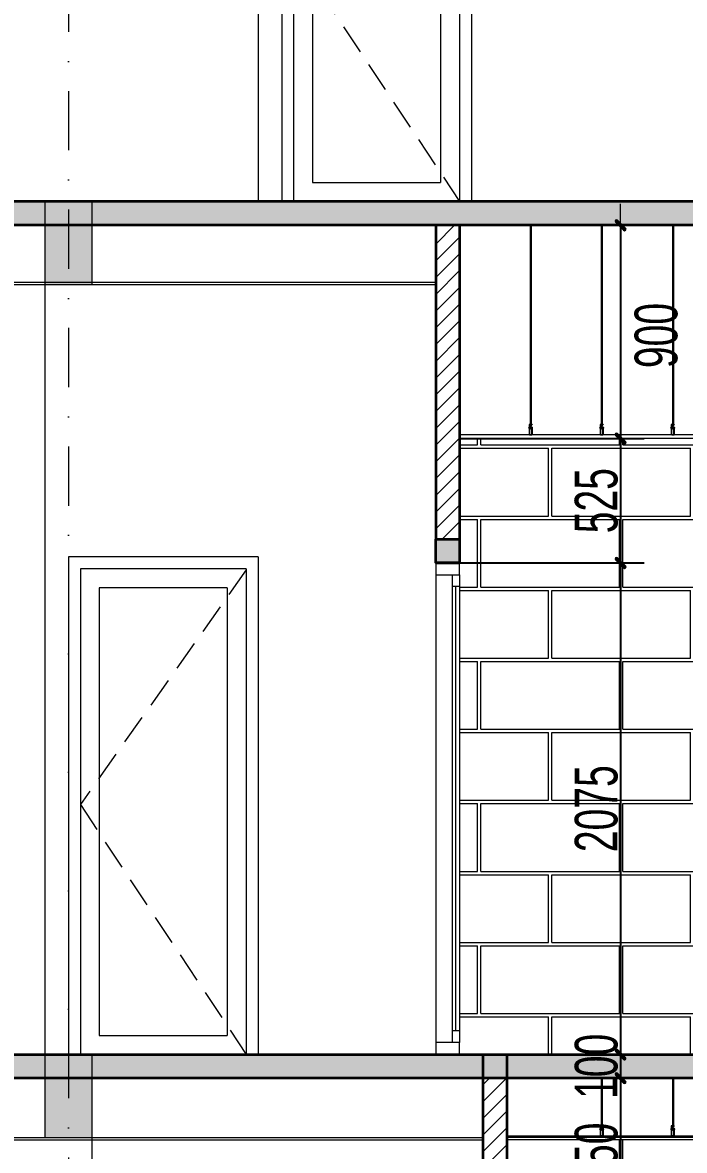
# Model space of a CAD drawing. Header units: inches. Extents: x 921646 to 2157952, y -92667 to 262089.
# Drawn here: x 1965167 to 1967960, y 146386 to 151147 of the extents above; entities that cross this region are included whole.
import ezdxf
from ezdxf.enums import TextEntityAlignment as Align

# ---------------------------------------------------------------- set-up
doc = ezdxf.new("R2010")
doc.units = ezdxf.units.IN
doc.header["$MEASUREMENT"] = 0
doc.linetypes.add('DASHDOT', pattern=[1, 0.5, -0.25, 0, -0.25])
doc.linetypes.add('HIDDEN', pattern=[9.525, 6.35, -3.175])
doc.layers.get('0').update_dxf_attribs({"lineweight": 9})
doc.layers.get('DEFPOINTS').update_dxf_attribs({"lineweight": 9})
for name, color, linetype, lineweight in [('00 gach chiu lua', 30, 'Continuous', 13), ('01-WALL', 10, 'Continuous', 35), ('04-TRUC', 40, 'DASHDOT', 9), ('09-DIMOUT', 251, 'Continuous', 9), ('11 CUA', 42, 'Continuous', 15), ('12 LAT GACH', 46, 'Continuous', 13), ('13-VATDUNG', 104, 'Continuous', 13), ('14 KHUAT', 106, 'HIDDEN', 13), ('7 VAT DUNG', 34, 'Continuous', 15), ('CUA', 3, 'Continuous', 18)]:
    doc.layers.add(name, color=color, linetype=linetype, lineweight=lineweight)
doc.styles.add('KICHTHUOC', font='VHELVCN.TTF', dxfattribs={"width": 0.8})
doc.styles.add('KS Sophia 191015$0$GHICHU-C', font='arial.ttf', dxfattribs={"width": 0.7})
doc.dimstyles.new('Copy of 100', dxfattribs={"dimscale": 100, "dimtxt": 1.8, "dimasz": 0.003, "dimexe": 1, "dimexo": 0, "dimgap": 0.1, "dimtad": 1, "dimdec": 0, "dimdsep": 46, "dimtxsty": 'KICHTHUOC', "dimblk": '1A', "dimcen": 0.001, "dimdle": 1.5, "dimclrt": 3, "dimadec": 0, "dimazin": 0, "dimtfac": 1, "dimtdec": 0, "dimtix": 1, "dimtmove": 2, "dimatfit": 3, "dimldrblk": '1A', "dimfxl": 1, "dimtolj": 1, "dimtzin": 0, "dimarcsym": 0})

# ---------------------------------------------------------------- blocks, each defined once
blk = doc.blocks.new('ưqeqweqeqeqeqw')
at = {"layer": '09-DIMOUT'}
h = blk.add_hatch(color=256, dxfattribs=at)
h.dxf.hatch_style = 1
h.paths.add_polyline_path([(1769227.1, 99389.4), (1769027.1, 99389.4), (1769027.1, 99039.4), (1769227.1, 99039.4)])
blk.add_lwpolyline([(1769027.1, 99039.4), (1769227.1, 99039.4), (1769227.1, 99389.4), (1769027.1, 99389.4)], close=True, dxfattribs=at)
blk = doc.blocks.new('âsas')
at = {"layer": '11 CUA'}
for p, q in [((1807111.7, 98783.5), (1807111.7, 96683.5)), ((1807111.7, 98783.5), (1807111.7, 96683.5)), ((1807911.7, 98783.5, 4078.4), (1807111.7, 98783.5, 4078.4)), ((1807911.7, 98783.5), (1807911.7, 96683.5)), ((1807161.7, 98733.5, 102), (1807161.7, 96683.5)), ((1807861.7, 98733.5, 4078.4), (1807161.7, 98733.5, 4078.4)), ((1807861.7, 98733.5, 102), (1807861.7, 96683.5)), ((1807241.7, 98653.5, 265.1), (1807241.7, 96763.5, -163.1)), ((1807781.7, 98653.5, 4078.4), (1807241.7, 98653.5, 4078.4)), ((1807781.7, 98653.5, 265.1), (1807781.7, 96763.5, -163.1)), ((1807241.7, 96763.5, -163.1), (1807781.7, 96763.5, -163.1))]:
    blk.add_line(p, q, dxfattribs=at)
at = {"layer": '14 KHUAT', "ltscale": 20}
blk.add_lwpolyline([(1807861.7, 98728.6), (1807161.7, 97738.6), (1807861.7, 96683.5)], dxfattribs=at)
blk = doc.blocks.new('*U63')
for p, q in [((100, 0), (100, -30)), ((1975, 0), (1975, -30)), ((50, -30), (2025, -30))]:
    blk.add_line(p, q)
for points in [[(0, 0), (50, 0), (50, -100), (0, -100)], [(2025, 0), (2075, 0), (2075, -100), (2025, -100)]]:
    blk.add_lwpolyline(points, close=True)
for points in [[(2025, 0), (50, 0)], [(2025, -100), (50, -100)]]:
    blk.add_lwpolyline(points)
at = {"color": 8}
blk.add_lwpolyline([(100, -15), (1975, -15)], dxfattribs=at)
at = {"style": 'KS Sophia 191015$0$GHICHU-C', "flags": 1}
for tag, p in [('TEN_CUA', (450, -173.9)), ('KICH_THUOC', (450, -289.6)), ('QUI_CACH', (450, -410.8))]:
    blk.add_attdef(tag, text='', height=50, dxfattribs=at).set_placement(p, align=Align.MIDDLE)
blk = doc.blocks.new('KTHUOC')
blk.add_hatch(color=256).paths.add_polyline_path([(-71, -42), (42, 71, -1), (71, 42), (-42, -71, -1)])
for p, q in [((0, -200), (0, 200)), ((-14, 14), (14, -14)), ((-300, 0), (300, 0))]:
    blk.add_line(p, q)
for points in [[(42, 71), (-71, -42)], [(-42, -71), (71, 42)]]:
    blk.add_lwpolyline(points)
for centre, start, end in [((57, 57), 315, 135), ((-57, -57), 135, 315)]:
    blk.add_arc(centre, 20, start, end)
blk = doc.blocks.new('1A')
at = {"layer": '00 gach chiu lua'}
blk.add_blockref('KTHUOC', (0, 0), dxfattribs=at)
blk = doc.blocks.new('*D64')
at = {"layer": '09-DIMOUT', "color": 0, "lineweight": -2, "transparency": 16777216}
for p, q in [((1967360.8, 150291.5), (1967790.5, 150291.5)), ((1967690.5, 150291.2), (1967690.5, 149391.8)), ((1967010.8, 149391.5), (1967790.5, 149391.5))]:
    blk.add_line(p, q, dxfattribs=at)
at = {"layer": 'DEFPOINTS', "color": 0, "transparency": 16777216}
for p in [(1967360.8, 150291.5), (1967010.8, 149391.5), (1967690.5, 149391.5)]:
    blk.add_point(p, dxfattribs=at)
at = {"layer": '09-DIMOUT', "color": 0, "lineweight": -2, "transparency": 16777216, "xscale": 0.3, "yscale": 0.3, "zscale": 0.3}
for p, rotation in [((1967690.5, 150291.5), 90), ((1967690.5, 149391.5), 270)]:
    blk.add_blockref('1A', p, dxfattribs=dict(at, rotation=rotation))
at = {"layer": '09-DIMOUT', "color": 3, "transparency": 16777216, "insert": (1967841.1, 149826.1), "char_height": 180, "attachment_point": 5, "rotation": 90, "style": 'KICHTHUOC'}
blk.add_mtext('\\A1;900', dxfattribs=at)
blk = doc.blocks.new('*D65')
at = {"layer": '09-DIMOUT', "color": 0, "lineweight": -2, "transparency": 16777216}
for p, q in [((1967010.8, 149391.5), (1967790.5, 149391.5)), ((1967690.5, 149391.2), (1967690.5, 148866.8)), ((1967010.8, 148866.5), (1967790.5, 148866.5))]:
    blk.add_line(p, q, dxfattribs=at)
at = {"layer": 'DEFPOINTS', "color": 0, "transparency": 16777216}
for p in [(1967010.8, 149391.5), (1967010.8, 148866.5), (1967690.5, 148866.5)]:
    blk.add_point(p, dxfattribs=at)
at = {"layer": '09-DIMOUT', "color": 0, "lineweight": -2, "transparency": 16777216, "xscale": 0.3, "yscale": 0.3, "zscale": 0.3}
for p, rotation in [((1967690.5, 149391.5), 90), ((1967690.5, 148866.5), 270)]:
    blk.add_blockref('1A', p, dxfattribs=dict(at, rotation=rotation))
at = {"layer": '09-DIMOUT', "color": 3, "transparency": 16777216, "insert": (1967588.6, 149129), "char_height": 180, "attachment_point": 5, "rotation": 90, "style": 'KICHTHUOC'}
blk.add_mtext('\\A1;525', dxfattribs=at)
blk = doc.blocks.new('*D66')
at = {"layer": '09-DIMOUT', "color": 0, "lineweight": -2, "transparency": 16777216}
for p, q in [((1967010.8, 148866.5), (1967790.5, 148866.5)), ((1967690.5, 148866.2), (1967690.5, 146791.8)), ((1967010.8, 146791.5), (1967790.5, 146791.5))]:
    blk.add_line(p, q, dxfattribs=at)
at = {"layer": 'DEFPOINTS', "color": 0, "transparency": 16777216}
for p in [(1967010.8, 148866.5), (1967010.8, 146791.5), (1967690.5, 146791.5)]:
    blk.add_point(p, dxfattribs=at)
at = {"layer": '09-DIMOUT', "color": 0, "lineweight": -2, "transparency": 16777216, "xscale": 0.3, "yscale": 0.3, "zscale": 0.3}
for p, rotation in [((1967690.5, 148866.5), 90), ((1967690.5, 146791.5), 270)]:
    blk.add_blockref('1A', p, dxfattribs=dict(at, rotation=rotation))
at = {"layer": '09-DIMOUT', "color": 3, "transparency": 16777216, "insert": (1967588.6, 147829), "char_height": 180, "attachment_point": 5, "rotation": 90, "style": 'KICHTHUOC'}
blk.add_mtext('\\A1;2075', dxfattribs=at)
blk = doc.blocks.new('*D67')
at = {"layer": '09-DIMOUT', "color": 0, "lineweight": -2, "transparency": 16777216}
for p, q in [((1967010.8, 146791.5), (1967790.5, 146791.5)), ((1967690.5, 146791.8), (1967690.5, 146792.1)), ((1967690.5, 146791.5), (1967690.5, 146691.5)), ((1967210.8, 146691.5), (1967790.5, 146691.5)), ((1967690.5, 146691.2), (1967690.5, 146690.9))]:
    blk.add_line(p, q, dxfattribs=at)
at = {"layer": 'DEFPOINTS', "color": 0, "transparency": 16777216}
for p in [(1967010.8, 146791.5), (1967210.8, 146691.5), (1967690.5, 146691.5)]:
    blk.add_point(p, dxfattribs=at)
at = {"layer": '09-DIMOUT', "color": 0, "lineweight": -2, "transparency": 16777216, "xscale": 0.3, "yscale": 0.3, "zscale": 0.3}
for p, rotation in [((1967690.5, 146791.5), 270), ((1967690.5, 146691.5), 90)]:
    blk.add_blockref('1A', p, dxfattribs=dict(at, rotation=rotation))
at = {"layer": '09-DIMOUT', "color": 3, "transparency": 16777216, "insert": (1967588.6, 146741.5), "char_height": 180, "attachment_point": 5, "rotation": 90, "style": 'KICHTHUOC'}
blk.add_mtext('\\A1;100', dxfattribs=at)
blk = doc.blocks.new('*D68')
at = {"layer": '09-DIMOUT', "color": 0, "lineweight": -2, "transparency": 16777216}
for p, q in [((1967210.8, 146691.5), (1967790.5, 146691.5)), ((1967690.5, 146691.2), (1967690.5, 146041.8)), ((1967210.8, 146041.5), (1967790.5, 146041.5))]:
    blk.add_line(p, q, dxfattribs=at)
at = {"layer": 'DEFPOINTS', "color": 0, "transparency": 16777216}
for p in [(1967210.8, 146691.5), (1967210.8, 146041.5), (1967690.5, 146041.5)]:
    blk.add_point(p, dxfattribs=at)
at = {"layer": '09-DIMOUT', "color": 0, "lineweight": -2, "transparency": 16777216, "xscale": 0.3, "yscale": 0.3, "zscale": 0.3}
for p, rotation in [((1967690.5, 146691.5), 90), ((1967690.5, 146041.5), 270)]:
    blk.add_blockref('1A', p, dxfattribs=dict(at, rotation=rotation))
at = {"layer": '09-DIMOUT', "color": 3, "transparency": 16777216, "insert": (1967588.6, 146366.5), "char_height": 180, "attachment_point": 5, "rotation": 90, "style": 'KICHTHUOC'}
blk.add_mtext('\\A1;650', dxfattribs=at)
blk = doc.blocks.new('*U688')
for p, q in [((4495, 1810), (4495, 121.8)), ((4503, 1810), (4503, 121.8)), ((5095, 1810), (5095, 121.8)), ((5103, 1810), (5103, 121.8)), ((5695, 1810), (5695, 121.8)), ((5703, 1810), (5703, 121.8)), ((4487, 97), (4489, 97)), ((4487, 97), (4487, 30)), ((4488, 118), (4488, 116)), ((4488, 118), (4513, 118)), ((4488, 116), (4511, 116)), ((4489, 97), (4489, 32)), ((4492.6, 120.6), (4492.6, 118)), ((4492.6, 113.4), (4492.6, 116.1)), ((4503, 121.8), (4493.8, 121.8)), ((4503, 112.2), (4493.8, 112.2)), ((4495, 120.6), (4495, 118)), ((4495, 118), (4495, 117.9)), ((4495, 113.4), (4495, 116.1)), ((4495, 112.2), (4495, 111)), ((4495, 110), (4495, 109)), ((4495, 108), (4495, 107)), ((4495, 106), (4495, 105)), ((4495, 104), (4495, 103)), ((4503, 102), (4495, 102)), ((4504.2, 121.8), (4503, 121.8)), ((4503, 120.6), (4503, 118)), ((4503, 118), (4503, 117.9)), ((4503, 113.4), (4503, 116.1)), ((4504.2, 112.2), (4503, 112.2)), ((4503, 112), (4503, 111)), ((4503, 110), (4503, 109)), ((4503, 108), (4503, 107)), ((4503, 106), (4503, 105)), ((4503, 104), (4503, 103)), ((4505.4, 120.6), (4505.4, 118)), ((4505.4, 113.4), (4505.4, 116.1)), ((4511, 116), (4511, 32)), ((4513, 118), (4513, 30)), ((5087, 97), (5089, 97)), ((5087, 97), (5087, 30)), ((5088, 118), (5088, 116)), ((5088, 118), (5113, 118)), ((5088, 116), (5111, 116)), ((5089, 97), (5089, 32)), ((5092.6, 120.6), (5092.6, 118)), ((5092.6, 113.4), (5092.6, 116.1)), ((5103, 121.8), (5093.8, 121.8)), ((5103, 112.2), (5093.8, 112.2)), ((5095, 120.6), (5095, 118)), ((5095, 118), (5095, 117.9)), ((5095, 113.4), (5095, 116.1)), ((5095, 112.2), (5095, 111)), ((5095, 110), (5095, 109)), ((5095, 108), (5095, 107)), ((5095, 106), (5095, 105)), ((5095, 104), (5095, 103)), ((5103, 102), (5095, 102)), ((5104.2, 121.8), (5103, 121.8)), ((5103, 120.6), (5103, 118)), ((5103, 118), (5103, 117.9)), ((5103, 113.4), (5103, 116.1)), ((5104.2, 112.2), (5103, 112.2)), ((5103, 112), (5103, 111)), ((5103, 110), (5103, 109)), ((5103, 108), (5103, 107)), ((5103, 106), (5103, 105)), ((5103, 104), (5103, 103)), ((5105.4, 120.6), (5105.4, 118)), ((5105.4, 113.4), (5105.4, 116.1)), ((5111, 116), (5111, 32)), ((5113, 118), (5113, 30)), ((5687, 97), (5689, 97)), ((5687, 97), (5687, 30)), ((5688, 118), (5688, 116)), ((5688, 118), (5713, 118)), ((5688, 116), (5711, 116)), ((5689, 97), (5689, 32)), ((5692.6, 120.6), (5692.6, 118)), ((5692.6, 113.4), (5692.6, 116.1)), ((5703, 121.8), (5693.8, 121.8)), ((5703, 112.2), (5693.8, 112.2)), ((5695, 120.6), (5695, 118)), ((5695, 118), (5695, 117.9)), ((5695, 113.4), (5695, 116.1)), ((5695, 112.2), (5695, 111)), ((5695, 110), (5695, 109)), ((5695, 108), (5695, 107)), ((5695, 106), (5695, 105)), ((5695, 104), (5695, 103)), ((5703, 102), (5695, 102)), ((5704.2, 121.8), (5703, 121.8)), ((5703, 120.6), (5703, 118)), ((5703, 118), (5703, 117.9)), ((5703, 113.4), (5703, 116.1)), ((5704.2, 112.2), (5703, 112.2)), ((5703, 112), (5703, 111)), ((5703, 110), (5703, 109)), ((5703, 108), (5703, 107)), ((5703, 106), (5703, 105)), ((5703, 104), (5703, 103)), ((5705.4, 120.6), (5705.4, 118)), ((5705.4, 113.4), (5705.4, 116.1)), ((5711, 116), (5711, 32)), ((5713, 118), (5713, 30)), ((4485.5, 91.9), (4485.5, 88)), ((4486, 92.3), (4487, 92.3)), ((4487, 91.4), (4486, 91.4)), ((4486, 91.4), (4487, 91.4)), ((4487, 88.4), (4486, 88.4)), ((4486, 88.4), (4487, 88.4)), ((4486, 87.5), (4487, 87.5)), ((4487, 92.3), (4487, 87.5)), ((4487, 30), (4513, 30)), ((4509.2, 91.4), (4489, 91.4)), ((4507.2, 88.4), (4489, 88.4)), ((4489, 75), (4489, 82)), ((4489, 82), (4509, 82)), ((4489, 75), (4490, 74)), ((4489, 39), (4490, 40)), ((4489, 32), (4489, 39)), ((4509, 32), (4489, 32)), ((4489, 32), (4511, 32)), ((4490, 40), (4490, 74)), ((4490.2, 75.5), (4490.2, 80.8)), ((4490.2, 80.8), (4507.8, 80.8)), ((4490.2, 75.5), (4491.2, 74.6)), ((4490.2, 38.5), (4491.2, 39.4)), ((4490.2, 33.2), (4490.2, 38.5)), ((4507.8, 33.2), (4490.2, 33.2)), ((4491.2, 39.4), (4491.2, 74.6)), ((4507.8, 80.8), (4507.8, 76.5)), ((4509, 76.5), (4507.8, 76.5)), ((4507.8, 37.5), (4507.8, 33.2)), ((4509, 37.5), (4507.8, 37.5)), ((4509.2, 88.4), (4508.2, 88.4)), ((4509, 82), (4509, 76.5)), ((4509, 37.5), (4509, 32)), ((4511, 91.4), (4510.2, 91.4)), ((4511, 88.4), (4510.2, 88.4)), ((4514, 92.3), (4513, 92.3)), ((4513, 92.3), (4513, 87.5)), ((4514, 91.4), (4513, 91.4)), ((4514, 88.4), (4513, 88.4)), ((4514, 87.5), (4513, 87.5)), ((4514.5, 91.9), (4514.5, 88)), ((5085.5, 91.9), (5085.5, 88)), ((5086, 92.3), (5087, 92.3)), ((5087, 91.4), (5086, 91.4)), ((5086, 91.4), (5087, 91.4)), ((5087, 88.4), (5086, 88.4)), ((5086, 88.4), (5087, 88.4)), ((5086, 87.5), (5087, 87.5)), ((5087, 92.3), (5087, 87.5)), ((5087, 30), (5113, 30)), ((5109.2, 91.4), (5089, 91.4)), ((5107.2, 88.4), (5089, 88.4)), ((5089, 75), (5089, 82)), ((5089, 82), (5109, 82)), ((5089, 75), (5090, 74)), ((5089, 39), (5090, 40)), ((5089, 32), (5089, 39)), ((5109, 32), (5089, 32)), ((5089, 32), (5111, 32)), ((5090, 40), (5090, 74)), ((5090.2, 75.5), (5090.2, 80.8)), ((5090.2, 80.8), (5107.8, 80.8)), ((5090.2, 75.5), (5091.2, 74.6)), ((5090.2, 38.5), (5091.2, 39.4)), ((5090.2, 33.2), (5090.2, 38.5)), ((5107.8, 33.2), (5090.2, 33.2)), ((5091.2, 39.4), (5091.2, 74.6)), ((5107.8, 80.8), (5107.8, 76.5)), ((5109, 76.5), (5107.8, 76.5)), ((5107.8, 37.5), (5107.8, 33.2)), ((5109, 37.5), (5107.8, 37.5)), ((5109.2, 88.4), (5108.2, 88.4)), ((5109, 82), (5109, 76.5)), ((5109, 37.5), (5109, 32)), ((5111, 91.4), (5110.2, 91.4)), ((5111, 88.4), (5110.2, 88.4)), ((5114, 92.3), (5113, 92.3)), ((5113, 92.3), (5113, 87.5)), ((5114, 91.4), (5113, 91.4)), ((5114, 88.4), (5113, 88.4)), ((5114, 87.5), (5113, 87.5)), ((5114.5, 91.9), (5114.5, 88)), ((5685.5, 91.9), (5685.5, 88)), ((5686, 92.3), (5687, 92.3)), ((5687, 91.4), (5686, 91.4)), ((5686, 91.4), (5687, 91.4)), ((5687, 88.4), (5686, 88.4)), ((5686, 88.4), (5687, 88.4)), ((5686, 87.5), (5687, 87.5)), ((5687, 92.3), (5687, 87.5)), ((5687, 30), (5713, 30)), ((5709.2, 91.4), (5689, 91.4)), ((5707.2, 88.4), (5689, 88.4)), ((5689, 75), (5689, 82)), ((5689, 82), (5709, 82)), ((5689, 75), (5690, 74)), ((5689, 39), (5690, 40)), ((5689, 32), (5689, 39)), ((5709, 32), (5689, 32)), ((5689, 32), (5711, 32)), ((5690, 40), (5690, 74)), ((5690.2, 75.5), (5690.2, 80.8)), ((5690.2, 80.8), (5707.8, 80.8)), ((5690.2, 75.5), (5691.2, 74.6)), ((5690.2, 38.5), (5691.2, 39.4)), ((5690.2, 33.2), (5690.2, 38.5)), ((5707.8, 33.2), (5690.2, 33.2)), ((5691.2, 39.4), (5691.2, 74.6)), ((5707.8, 80.8), (5707.8, 76.5)), ((5709, 76.5), (5707.8, 76.5)), ((5707.8, 37.5), (5707.8, 33.2)), ((5709, 37.5), (5707.8, 37.5)), ((5709.2, 88.4), (5708.2, 88.4)), ((5709, 82), (5709, 76.5)), ((5709, 37.5), (5709, 32)), ((5711, 91.4), (5710.2, 91.4)), ((5711, 88.4), (5710.2, 88.4)), ((5714, 92.3), (5713, 92.3)), ((5713, 92.3), (5713, 87.5)), ((5714, 91.4), (5713, 91.4)), ((5714, 88.4), (5713, 88.4)), ((5714, 87.5), (5713, 87.5)), ((5714.5, 91.9), (5714.5, 88))]:
    blk.add_line(p, q)
for points in [[(4495, 111), (4499.7, 112.2)], [(4495, 110), (4503, 112)], [(4495, 109), (4503, 111)], [(4495, 108), (4503, 110)], [(4495, 107), (4503, 109)], [(4495, 106), (4503, 108)], [(4495, 105), (4503, 107)], [(4495, 104), (4503, 106)], [(4495, 103), (4503, 105)], [(4495, 102), (4503, 104)], [(4499, 102), (4503, 103)], [(5095, 111), (5099.7, 112.2)], [(5095, 110), (5103, 112)], [(5095, 109), (5103, 111)], [(5095, 108), (5103, 110)], [(5095, 107), (5103, 109)], [(5095, 106), (5103, 108)], [(5095, 105), (5103, 107)], [(5095, 104), (5103, 106)], [(5095, 103), (5103, 105)], [(5095, 102), (5103, 104)], [(5099, 102), (5103, 103)], [(5695, 111), (5699.7, 112.2)], [(5695, 110), (5703, 112)], [(5695, 109), (5703, 111)], [(5695, 108), (5703, 110)], [(5695, 107), (5703, 109)], [(5695, 106), (5703, 108)], [(5695, 105), (5703, 107)], [(5695, 104), (5703, 106)], [(5695, 103), (5703, 105)], [(5695, 102), (5703, 104)], [(5699, 102), (5703, 103)], [(0, 30), (6300, 30)], [(0, 0), (6300, 0)], [(4509.2, 91.4), (4507.2, 88.4)], [(4510.2, 91.4), (4508.2, 88.4)], [(4511, 91.1), (4509.2, 88.4)], [(4511, 89.6), (4510.2, 88.4)], [(4516.2, 91.4), (4514.5, 88.8)], [(4515.2, 91.4), (4514.5, 90.3)], [(4515.2, 91.4), (4514.5, 91.4)], [(4515.2, 88.4), (4514.5, 88.4)], [(4516.2, 89.9), (4515.2, 88.4)], [(4516.2, 88.4), (4516.2, 88.4), (4516.2, 91.4)], [(5109.2, 91.4), (5107.2, 88.4)], [(5110.2, 91.4), (5108.2, 88.4)], [(5111, 91.1), (5109.2, 88.4)], [(5111, 89.6), (5110.2, 88.4)], [(5116.2, 91.4), (5114.5, 88.8)], [(5115.2, 91.4), (5114.5, 90.3)], [(5115.2, 91.4), (5114.5, 91.4)], [(5115.2, 88.4), (5114.5, 88.4)], [(5116.2, 89.9), (5115.2, 88.4)], [(5116.2, 88.4), (5116.2, 88.4), (5116.2, 91.4)], [(5709.2, 91.4), (5707.2, 88.4)], [(5710.2, 91.4), (5708.2, 88.4)], [(5711, 91.1), (5709.2, 88.4)], [(5711, 89.6), (5710.2, 88.4)], [(5716.2, 91.4), (5714.5, 88.8)], [(5715.2, 91.4), (5714.5, 90.3)], [(5715.2, 91.4), (5714.5, 91.4)], [(5715.2, 88.4), (5714.5, 88.4)], [(5716.2, 89.9), (5715.2, 88.4)], [(5716.2, 88.4), (5716.2, 88.4), (5716.2, 91.4)]]:
    blk.add_lwpolyline(points)
for centre, radius, start, end in [((4493.8, 120.6), 1.19, 90, 180), ((4493.8, 113.4), 1.19, 180, 270), ((4493.8, 120.6), 1.19, 0, 90), ((4493.8, 113.4), 1.19, 270, 0), ((4496.2, 120.6), 1.19, 90, 180), ((4496.2, 113.4), 1.19, 180, 270), ((4494.7, 110.5), 0.562, 297.26171, 62.73829), ((4494.7, 108.5), 0.562, 297.26171, 62.73829), ((4494.7, 106.5), 0.562, 297.26171, 62.73829), ((4494.7, 104.5), 0.562, 297.26171, 62.73829), ((4494.7, 102.5), 0.562, 297.26171, 62.73829), ((4501.8, 120.6), 1.19, 0, 90), ((4501.8, 113.4), 1.19, 270, 0), ((4503.2, 110.5), 0.562, 117.26171, 242.73829), ((4503.2, 108.5), 0.562, 117.26171, 242.73829), ((4503.2, 106.5), 0.562, 117.26171, 242.73829), ((4503.2, 104.5), 0.562, 117.26171, 242.73829), ((4503.2, 102.5), 0.562, 117.26171, 242.73829), ((4503.2, 112.5), 0.562, 214.57342, 242.73829), ((4504.2, 120.6), 1.19, 90, 180), ((4504.2, 113.4), 1.19, 180, 270), ((4504.2, 120.6), 1.19, 0, 90), ((4504.2, 113.4), 1.19, 270, 0), ((5093.8, 120.6), 1.19, 90, 180), ((5093.8, 113.4), 1.19, 180, 270), ((5093.8, 120.6), 1.19, 0, 90), ((5093.8, 113.4), 1.19, 270, 0), ((5096.2, 120.6), 1.19, 90, 180), ((5096.2, 113.4), 1.19, 180, 270), ((5094.7, 110.5), 0.562, 297.26171, 62.73829), ((5094.7, 108.5), 0.562, 297.26171, 62.73829), ((5094.7, 106.5), 0.562, 297.26171, 62.73829), ((5094.7, 104.5), 0.562, 297.26171, 62.73829), ((5094.7, 102.5), 0.562, 297.26171, 62.73829), ((5101.8, 120.6), 1.19, 0, 90), ((5101.8, 113.4), 1.19, 270, 0), ((5103.2, 110.5), 0.562, 117.26171, 242.73829), ((5103.2, 108.5), 0.562, 117.26171, 242.73829), ((5103.2, 106.5), 0.562, 117.26171, 242.73829), ((5103.2, 104.5), 0.562, 117.26171, 242.73829), ((5103.2, 102.5), 0.562, 117.26171, 242.73829), ((5103.2, 112.5), 0.562, 214.57342, 242.73829), ((5104.2, 120.6), 1.19, 90, 180), ((5104.2, 113.4), 1.19, 180, 270), ((5104.2, 120.6), 1.19, 0, 90), ((5104.2, 113.4), 1.19, 270, 0), ((5693.8, 120.6), 1.19, 90, 180), ((5693.8, 113.4), 1.19, 180, 270), ((5693.8, 120.6), 1.19, 0, 90), ((5693.8, 113.4), 1.19, 270, 0), ((5696.2, 120.6), 1.19, 90, 180), ((5696.2, 113.4), 1.19, 180, 270), ((5694.7, 110.5), 0.562, 297.26171, 62.73829), ((5694.7, 108.5), 0.562, 297.26171, 62.73829), ((5694.7, 106.5), 0.562, 297.26171, 62.73829), ((5694.7, 104.5), 0.562, 297.26171, 62.73829), ((5694.7, 102.5), 0.562, 297.26171, 62.73829), ((5701.8, 120.6), 1.19, 0, 90), ((5701.8, 113.4), 1.19, 270, 0), ((5703.2, 110.5), 0.562, 117.26171, 242.73829), ((5703.2, 108.5), 0.562, 117.26171, 242.73829), ((5703.2, 106.5), 0.562, 117.26171, 242.73829), ((5703.2, 104.5), 0.562, 117.26171, 242.73829), ((5703.2, 102.5), 0.562, 117.26171, 242.73829), ((5703.2, 112.5), 0.562, 214.57342, 242.73829), ((5704.2, 120.6), 1.19, 90, 180), ((5704.2, 113.4), 1.19, 180, 270), ((5704.2, 120.6), 1.19, 0, 90), ((5704.2, 113.4), 1.19, 270, 0), ((4486, 91.9), 0.447, 90, 180), ((4486, 91.9), 0.447, 180, 270), ((4486, 91), 0.447, 90, 180), ((4486, 88.9), 0.447, 180, 270), ((4486, 88), 0.447, 90, 180), ((4486, 88), 0.447, 180, 270), ((4507.7, 88.1), 0.586, 31.35651, 148.64349), ((4509.7, 92), 0.755, 228.55403, 311.44597), ((4509.7, 88.1), 0.597, 33.11359, 146.88641), ((4514, 91.9), 0.447, 0, 90), ((4514, 91.9), 0.447, 270, 0), ((4514, 91), 0.447, 0, 90), ((4514, 88.9), 0.447, 270, 0), ((4514, 88), 0.447, 0, 90), ((4514, 88), 0.447, 270, 0), ((4515.7, 92.1), 0.856, 234.23996, 305.76004), ((4515.7, 87.8), 0.781, 50.18313, 129.81687), ((5086, 91.9), 0.447, 90, 180), ((5086, 91.9), 0.447, 180, 270), ((5086, 91), 0.447, 90, 180), ((5086, 88.9), 0.447, 180, 270), ((5086, 88), 0.447, 90, 180), ((5086, 88), 0.447, 180, 270), ((5107.7, 88.1), 0.586, 31.35651, 148.64349), ((5109.7, 92), 0.755, 228.55403, 311.44597), ((5109.7, 88.1), 0.597, 33.11359, 146.88641), ((5114, 91.9), 0.447, 0, 90), ((5114, 91.9), 0.447, 270, 0), ((5114, 91), 0.447, 0, 90), ((5114, 88.9), 0.447, 270, 0), ((5114, 88), 0.447, 0, 90), ((5114, 88), 0.447, 270, 0), ((5115.7, 92.1), 0.856, 234.23996, 305.76004), ((5115.7, 87.8), 0.781, 50.18313, 129.81687), ((5686, 91.9), 0.447, 90, 180), ((5686, 91.9), 0.447, 180, 270), ((5686, 91), 0.447, 90, 180), ((5686, 88.9), 0.447, 180, 270), ((5686, 88), 0.447, 90, 180), ((5686, 88), 0.447, 180, 270), ((5707.7, 88.1), 0.586, 31.35651, 148.64349), ((5709.7, 92), 0.755, 228.55403, 311.44597), ((5709.7, 88.1), 0.597, 33.11359, 146.88641), ((5714, 91.9), 0.447, 0, 90), ((5714, 91.9), 0.447, 270, 0), ((5714, 91), 0.447, 0, 90), ((5714, 88.9), 0.447, 270, 0), ((5714, 88), 0.447, 0, 90), ((5714, 88), 0.447, 270, 0), ((5715.7, 92.1), 0.856, 234.23996, 305.76004), ((5715.7, 87.8), 0.781, 50.18313, 129.81687)]:
    blk.add_arc(centre, radius, start, end)
blk = doc.blocks.new('*U988')
for p, q in [((4495, 520), (4495, 121.8)), ((4503, 520), (4503, 121.8)), ((5095, 520), (5095, 121.8)), ((5103, 520), (5103, 121.8)), ((4487, 97), (4489, 97)), ((4487, 97), (4487, 30)), ((4488, 118), (4488, 116)), ((4488, 118), (4513, 118)), ((4488, 116), (4511, 116)), ((4489, 97), (4489, 32)), ((4492.6, 120.6), (4492.6, 118)), ((4492.6, 113.4), (4492.6, 116.1)), ((4503, 121.8), (4493.8, 121.8)), ((4503, 112.2), (4493.8, 112.2)), ((4495, 120.6), (4495, 118)), ((4495, 118), (4495, 117.9)), ((4495, 113.4), (4495, 116.1)), ((4495, 112.2), (4495, 111)), ((4495, 110), (4495, 109)), ((4495, 108), (4495, 107)), ((4495, 106), (4495, 105)), ((4495, 104), (4495, 103)), ((4503, 102), (4495, 102)), ((4504.2, 121.8), (4503, 121.8)), ((4503, 120.6), (4503, 118)), ((4503, 118), (4503, 117.9)), ((4503, 113.4), (4503, 116.1)), ((4504.2, 112.2), (4503, 112.2)), ((4503, 112), (4503, 111)), ((4503, 110), (4503, 109)), ((4503, 108), (4503, 107)), ((4503, 106), (4503, 105)), ((4503, 104), (4503, 103)), ((4505.4, 120.6), (4505.4, 118)), ((4505.4, 113.4), (4505.4, 116.1)), ((4511, 116), (4511, 32)), ((4513, 118), (4513, 30)), ((5087, 97), (5089, 97)), ((5087, 97), (5087, 30)), ((5088, 118), (5088, 116)), ((5088, 118), (5113, 118)), ((5088, 116), (5111, 116)), ((5089, 97), (5089, 32)), ((5092.6, 120.6), (5092.6, 118)), ((5092.6, 113.4), (5092.6, 116.1)), ((5103, 121.8), (5093.8, 121.8)), ((5103, 112.2), (5093.8, 112.2)), ((5095, 120.6), (5095, 118)), ((5095, 118), (5095, 117.9)), ((5095, 113.4), (5095, 116.1)), ((5095, 112.2), (5095, 111)), ((5095, 110), (5095, 109)), ((5095, 108), (5095, 107)), ((5095, 106), (5095, 105)), ((5095, 104), (5095, 103)), ((5103, 102), (5095, 102)), ((5104.2, 121.8), (5103, 121.8)), ((5103, 120.6), (5103, 118)), ((5103, 118), (5103, 117.9)), ((5103, 113.4), (5103, 116.1)), ((5104.2, 112.2), (5103, 112.2)), ((5103, 112), (5103, 111)), ((5103, 110), (5103, 109)), ((5103, 108), (5103, 107)), ((5103, 106), (5103, 105)), ((5103, 104), (5103, 103)), ((5105.4, 120.6), (5105.4, 118)), ((5105.4, 113.4), (5105.4, 116.1)), ((5111, 116), (5111, 32)), ((5113, 118), (5113, 30)), ((4485.5, 91.9), (4485.5, 88)), ((4486, 92.3), (4487, 92.3)), ((4487, 91.4), (4486, 91.4)), ((4486, 91.4), (4487, 91.4)), ((4487, 88.4), (4486, 88.4)), ((4486, 88.4), (4487, 88.4)), ((4486, 87.5), (4487, 87.5)), ((4487, 92.3), (4487, 87.5)), ((4487, 30), (4513, 30)), ((4509.2, 91.4), (4489, 91.4)), ((4507.2, 88.4), (4489, 88.4)), ((4489, 75), (4489, 82)), ((4489, 82), (4509, 82)), ((4489, 75), (4490, 74)), ((4489, 39), (4490, 40)), ((4489, 32), (4489, 39)), ((4509, 32), (4489, 32)), ((4489, 32), (4511, 32)), ((4490, 40), (4490, 74)), ((4490.2, 75.5), (4490.2, 80.8)), ((4490.2, 80.8), (4507.8, 80.8)), ((4490.2, 75.5), (4491.2, 74.6)), ((4490.2, 38.5), (4491.2, 39.4)), ((4490.2, 33.2), (4490.2, 38.5)), ((4507.8, 33.2), (4490.2, 33.2)), ((4491.2, 39.4), (4491.2, 74.6)), ((4507.8, 80.8), (4507.8, 76.5)), ((4509, 76.5), (4507.8, 76.5)), ((4507.8, 37.5), (4507.8, 33.2)), ((4509, 37.5), (4507.8, 37.5)), ((4509.2, 88.4), (4508.2, 88.4)), ((4509, 82), (4509, 76.5)), ((4509, 37.5), (4509, 32)), ((4511, 91.4), (4510.2, 91.4)), ((4511, 88.4), (4510.2, 88.4)), ((4514, 92.3), (4513, 92.3)), ((4513, 92.3), (4513, 87.5)), ((4514, 91.4), (4513, 91.4)), ((4514, 88.4), (4513, 88.4)), ((4514, 87.5), (4513, 87.5)), ((4514.5, 91.9), (4514.5, 88)), ((5085.5, 91.9), (5085.5, 88)), ((5086, 92.3), (5087, 92.3)), ((5087, 91.4), (5086, 91.4)), ((5086, 91.4), (5087, 91.4)), ((5087, 88.4), (5086, 88.4)), ((5086, 88.4), (5087, 88.4)), ((5086, 87.5), (5087, 87.5)), ((5087, 92.3), (5087, 87.5)), ((5087, 30), (5113, 30)), ((5109.2, 91.4), (5089, 91.4)), ((5107.2, 88.4), (5089, 88.4)), ((5089, 75), (5089, 82)), ((5089, 82), (5109, 82)), ((5089, 75), (5090, 74)), ((5089, 39), (5090, 40)), ((5089, 32), (5089, 39)), ((5109, 32), (5089, 32)), ((5089, 32), (5111, 32)), ((5090, 40), (5090, 74)), ((5090.2, 75.5), (5090.2, 80.8)), ((5090.2, 80.8), (5107.8, 80.8)), ((5090.2, 75.5), (5091.2, 74.6)), ((5090.2, 38.5), (5091.2, 39.4)), ((5090.2, 33.2), (5090.2, 38.5)), ((5107.8, 33.2), (5090.2, 33.2)), ((5091.2, 39.4), (5091.2, 74.6)), ((5107.8, 80.8), (5107.8, 76.5)), ((5109, 76.5), (5107.8, 76.5)), ((5107.8, 37.5), (5107.8, 33.2)), ((5109, 37.5), (5107.8, 37.5)), ((5109.2, 88.4), (5108.2, 88.4)), ((5109, 82), (5109, 76.5)), ((5109, 37.5), (5109, 32)), ((5111, 91.4), (5110.2, 91.4)), ((5111, 88.4), (5110.2, 88.4)), ((5114, 92.3), (5113, 92.3)), ((5113, 92.3), (5113, 87.5)), ((5114, 91.4), (5113, 91.4)), ((5114, 88.4), (5113, 88.4)), ((5114, 87.5), (5113, 87.5)), ((5114.5, 91.9), (5114.5, 88))]:
    blk.add_line(p, q)
for points in [[(4495, 111), (4499.7, 112.2)], [(4495, 110), (4503, 112)], [(4495, 109), (4503, 111)], [(4495, 108), (4503, 110)], [(4495, 107), (4503, 109)], [(4495, 106), (4503, 108)], [(4495, 105), (4503, 107)], [(4495, 104), (4503, 106)], [(4495, 103), (4503, 105)], [(4495, 102), (4503, 104)], [(4499, 102), (4503, 103)], [(5095, 111), (5099.7, 112.2)], [(5095, 110), (5103, 112)], [(5095, 109), (5103, 111)], [(5095, 108), (5103, 110)], [(5095, 107), (5103, 109)], [(5095, 106), (5103, 108)], [(5095, 105), (5103, 107)], [(5095, 104), (5103, 106)], [(5095, 103), (5103, 105)], [(5095, 102), (5103, 104)], [(5099, 102), (5103, 103)], [(0, 30), (5900, 30)], [(0, 0), (5900, 0)], [(4509.2, 91.4), (4507.2, 88.4)], [(4510.2, 91.4), (4508.2, 88.4)], [(4511, 91.1), (4509.2, 88.4)], [(4511, 89.6), (4510.2, 88.4)], [(4516.2, 91.4), (4514.5, 88.8)], [(4515.2, 91.4), (4514.5, 90.3)], [(4515.2, 91.4), (4514.5, 91.4)], [(4515.2, 88.4), (4514.5, 88.4)], [(4516.2, 89.9), (4515.2, 88.4)], [(4516.2, 88.4), (4516.2, 88.4), (4516.2, 91.4)], [(5109.2, 91.4), (5107.2, 88.4)], [(5110.2, 91.4), (5108.2, 88.4)], [(5111, 91.1), (5109.2, 88.4)], [(5111, 89.6), (5110.2, 88.4)], [(5116.2, 91.4), (5114.5, 88.8)], [(5115.2, 91.4), (5114.5, 90.3)], [(5115.2, 91.4), (5114.5, 91.4)], [(5115.2, 88.4), (5114.5, 88.4)], [(5116.2, 89.9), (5115.2, 88.4)], [(5116.2, 88.4), (5116.2, 88.4), (5116.2, 91.4)]]:
    blk.add_lwpolyline(points)
for centre, radius, start, end in [((4493.8, 120.6), 1.19, 90, 180), ((4493.8, 113.4), 1.19, 180, 270), ((4493.8, 120.6), 1.19, 0, 90), ((4493.8, 113.4), 1.19, 270, 0), ((4496.2, 120.6), 1.19, 90, 180), ((4496.2, 113.4), 1.19, 180, 270), ((4494.7, 110.5), 0.562, 297.26171, 62.73829), ((4494.7, 108.5), 0.562, 297.26171, 62.73829), ((4494.7, 106.5), 0.562, 297.26171, 62.73829), ((4494.7, 104.5), 0.562, 297.26171, 62.73829), ((4494.7, 102.5), 0.562, 297.26171, 62.73829), ((4501.8, 120.6), 1.19, 0, 90), ((4501.8, 113.4), 1.19, 270, 0), ((4503.2, 110.5), 0.562, 117.26171, 242.73829), ((4503.2, 108.5), 0.562, 117.26171, 242.73829), ((4503.2, 106.5), 0.562, 117.26171, 242.73829), ((4503.2, 104.5), 0.562, 117.26171, 242.73829), ((4503.2, 102.5), 0.562, 117.26171, 242.73829), ((4503.2, 112.5), 0.562, 214.57342, 242.73829), ((4504.2, 120.6), 1.19, 90, 180), ((4504.2, 113.4), 1.19, 180, 270), ((4504.2, 120.6), 1.19, 0, 90), ((4504.2, 113.4), 1.19, 270, 0), ((5093.8, 120.6), 1.19, 90, 180), ((5093.8, 113.4), 1.19, 180, 270), ((5093.8, 120.6), 1.19, 0, 90), ((5093.8, 113.4), 1.19, 270, 0), ((5096.2, 120.6), 1.19, 90, 180), ((5096.2, 113.4), 1.19, 180, 270), ((5094.7, 110.5), 0.562, 297.26171, 62.73829), ((5094.7, 108.5), 0.562, 297.26171, 62.73829), ((5094.7, 106.5), 0.562, 297.26171, 62.73829), ((5094.7, 104.5), 0.562, 297.26171, 62.73829), ((5094.7, 102.5), 0.562, 297.26171, 62.73829), ((5101.8, 120.6), 1.19, 0, 90), ((5101.8, 113.4), 1.19, 270, 0), ((5103.2, 110.5), 0.562, 117.26171, 242.73829), ((5103.2, 108.5), 0.562, 117.26171, 242.73829), ((5103.2, 106.5), 0.562, 117.26171, 242.73829), ((5103.2, 104.5), 0.562, 117.26171, 242.73829), ((5103.2, 102.5), 0.562, 117.26171, 242.73829), ((5103.2, 112.5), 0.562, 214.57342, 242.73829), ((5104.2, 120.6), 1.19, 90, 180), ((5104.2, 113.4), 1.19, 180, 270), ((5104.2, 120.6), 1.19, 0, 90), ((5104.2, 113.4), 1.19, 270, 0), ((4486, 91.9), 0.447, 90, 180), ((4486, 91.9), 0.447, 180, 270), ((4486, 91), 0.447, 90, 180), ((4486, 88.9), 0.447, 180, 270), ((4486, 88), 0.447, 90, 180), ((4486, 88), 0.447, 180, 270), ((4507.7, 88.1), 0.586, 31.35651, 148.64349), ((4509.7, 92), 0.755, 228.55403, 311.44597), ((4509.7, 88.1), 0.597, 33.11359, 146.88641), ((4514, 91.9), 0.447, 0, 90), ((4514, 91.9), 0.447, 270, 0), ((4514, 91), 0.447, 0, 90), ((4514, 88.9), 0.447, 270, 0), ((4514, 88), 0.447, 0, 90), ((4514, 88), 0.447, 270, 0), ((4515.7, 92.1), 0.856, 234.23996, 305.76004), ((4515.7, 87.8), 0.781, 50.18313, 129.81687), ((5086, 91.9), 0.447, 90, 180), ((5086, 91.9), 0.447, 180, 270), ((5086, 91), 0.447, 90, 180), ((5086, 88.9), 0.447, 180, 270), ((5086, 88), 0.447, 90, 180), ((5086, 88), 0.447, 180, 270), ((5107.7, 88.1), 0.586, 31.35651, 148.64349), ((5109.7, 92), 0.755, 228.55403, 311.44597), ((5109.7, 88.1), 0.597, 33.11359, 146.88641), ((5114, 91.9), 0.447, 0, 90), ((5114, 91.9), 0.447, 270, 0), ((5114, 91), 0.447, 0, 90), ((5114, 88.9), 0.447, 270, 0), ((5114, 88), 0.447, 0, 90), ((5114, 88), 0.447, 270, 0), ((5115.7, 92.1), 0.856, 234.23996, 305.76004), ((5115.7, 87.8), 0.781, 50.18313, 129.81687)]:
    blk.add_arc(centre, radius, start, end)

msp = doc.modelspace()

# ---------------------------------------------------------------- hatches: boundary and pattern name
at = {"layer": '09-DIMOUT'}
h = msp.add_hatch(dxfattribs=at)
h.set_pattern_fill('ANSI31', color=256, scale=400)
h.paths.add_polyline_path([(1948960.8, 146191.5), (1948860.8, 146191.5), (1948860.8, 143541.5), (1948960.8, 143541.5)])
h.paths.add_polyline_path([(1950300.8, 148491.5), (1950200.8, 148491.5), (1950200.8, 147591.5), (1950300.8, 147591.5)])
h.paths.add_polyline_path([(1951000.8, 148491.5), (1950962.1, 148491.5), (1950900.8, 148491.5), (1950900.8, 147591.5), (1950962.1, 147591.5), (1951000.8, 147591.5)])
h.paths.add_polyline_path([(1954060.8, 147241.5), (1953860.8, 147241.5), (1953860.8, 146681.5), (1954060.8, 146681.5)])
h.paths.add_polyline_path([(1958360.8, 148491.5), (1958260.8, 148491.5), (1958260.8, 147591.5), (1958360.8, 147591.5)])
h.paths.add_polyline_path([(1958360.8, 150391.5), (1958260.8, 150391.5), (1958260.8, 149791.5), (1958360.8, 149791.5)])
h.paths.add_polyline_path([(1958360.8, 150841.5), (1958260.8, 150841.5), (1958260.8, 150391.5), (1958360.8, 150391.5)])
h.paths.add_polyline_path([(1951260.8, 151491.5), (1951160.8, 151491.5), (1951160.8, 151191.5), (1951260.8, 151191.5)])
h.paths.add_polyline_path([(1951660.8, 151491.5), (1951580.8, 151491.5), (1951560.8, 151491.5), (1951560.8, 151191.5), (1951660.8, 151191.5)])
h.paths.add_polyline_path([(1953660.8, 151091.5), (1953560.8, 151091.5), (1953560.8, 150581.5), (1953660.8, 150581.5)])
h.paths.add_polyline_path([(1957360.8, 154691.5), (1957260.8, 154691.5), (1957260.8, 153391.5), (1957360.8, 153391.5)])
h.paths.add_polyline_path([(1954760.8, 154691.5), (1954660.8, 154691.5), (1954660.8, 154181.5), (1954760.8, 154181.5)])
h.paths.add_polyline_path([(1953960.8, 155691.5), (1953860.8, 155691.5), (1953860.8, 154791.5), (1953960.8, 154791.5)])
h.paths.add_polyline_path([(1958360.8, 154991.5), (1958260.8, 154991.5), (1958260.8, 154791.5), (1958360.8, 154791.5)])
h.paths.add_polyline_path([(1960860.8, 154991.5), (1960760.8, 154991.5), (1960760.8, 154791.5), (1960860.8, 154791.5)])
h.paths.add_polyline_path([(1970360.8, 154441.5), (1970160.8, 154441.5), (1970160.8, 150391.5), (1970360.8, 150391.5)])
h.paths.add_polyline_path([(1967010.8, 150291.5), (1966910.8, 150291.5), (1966910.8, 148966.5), (1967010.8, 148966.5)])
h.paths.add_polyline_path([(1970360.8, 150041.5), (1970160.8, 150041.5), (1970160.8, 146791.5), (1970360.8, 146791.5)])
h.paths.add_polyline_path([(1970360.8, 146441.5), (1970160.8, 146441.5), (1970160.8, 143841.5), (1970360.8, 143841.5)])
h.paths.add_polyline_path([(1967210.8, 146691.5), (1967110.8, 146691.5), (1967110.8, 146041.5), (1967210.8, 146041.5)])
h = msp.add_hatch(color=256, dxfattribs=at)
h.dxf.hatch_style = 1
h.paths.add_polyline_path([(1951860.8, 154791.5), (1951360.8, 154791.5), (1951360.8, 154691.5), (1951860.8, 154691.5)])
h.paths.add_polyline_path([(1952460.8, 154791.5), (1951860.8, 154791.5), (1951860.8, 154691.5), (1952460.8, 154691.5)])
h.paths.add_polyline_path([(1958260.8, 154791.5), (1954010.8, 154791.5), (1954010.8, 154691.5), (1958260.8, 154691.5)])
h.paths.add_polyline_path([(1961660.8, 154791.5), (1960760.8, 154791.5), (1960760.8, 154691.5), (1961660.8, 154691.5)])
h.paths.add_polyline_path([(1970160.8, 154791.5), (1961860.8, 154791.5), (1961860.8, 154691.5), (1970160.8, 154691.5)])
h.paths.add_polyline_path([(1951860.8, 151191.5), (1951360.8, 151191.5), (1951360.8, 151091.5), (1951860.8, 151091.5)])
h.paths.add_polyline_path([(1953860.8, 151191.5), (1951860.8, 151191.5), (1951860.8, 151091.5), (1953860.8, 151091.5)])
h.paths.add_polyline_path([(1958160.8, 151191.5), (1954060.8, 151191.5), (1954060.8, 151091.5), (1958160.8, 151091.5)])
h.paths.add_polyline_path([(1958360.8, 149791.5), (1958260.8, 149791.5), (1958260.8, 149691.5), (1958360.8, 149691.5)])
h.paths.add_polyline_path([(1965260.8, 150391.5), (1961860.8, 150391.5), (1961860.8, 150291.5), (1965260.8, 150291.5)])
h.paths.add_polyline_path([(1970160.8, 150391.5), (1965360.8, 150391.5), (1965360.8, 150291.5), (1970160.8, 150291.5)])
h.paths.add_polyline_path([(1967010.8, 148966.5), (1966910.8, 148966.5), (1966910.8, 148866.5), (1967010.8, 148866.5)])
h.paths.add_polyline_path([(1967210.8, 146791.5), (1967110.8, 146791.5), (1967110.8, 146691.5), (1967210.8, 146691.5)])
h.paths.add_polyline_path([(1970160.8, 146791.5), (1967210.8, 146791.5), (1967210.8, 146691.5), (1970160.8, 146691.5)])
h.paths.add_polyline_path([(1967110.8, 146791.5), (1965460.8, 146791.5), (1965460.8, 146691.5), (1967110.8, 146691.5)])
h.paths.add_polyline_path([(1965360.8, 146791.5), (1961760.8, 146791.5), (1961760.8, 146691.5), (1965360.8, 146691.5)])
h.paths.add_polyline_path([(1951860.8, 147591.5), (1950400.8, 147591.5), (1950400.8, 147491.5), (1951860.8, 147491.5)])
h.paths.add_polyline_path([(1953860.8, 147591.5), (1953660.8, 147591.5), (1953660.8, 147581.5), (1953560.8, 147581.5), (1953560.8, 147591.5), (1952500.8, 147591.5), (1952400.8, 147591.5), (1952200.8, 147591.5), (1952060.8, 147591.5), (1952060.8, 147491.5), (1953860.8, 147491.5)])
at = {"layer": '12 LAT GACH'}
h = msp.add_hatch(dxfattribs=at)
h.set_pattern_fill('AR-B816C', color=256, scale=37.5)
h.set_pattern_definition([(0, (0, -650), (300, 300), [585.9375, -14.0625]), (0, (-300, -635.94), (300, 300), [585.9375, -14.0625]), (90, (0, -650), (-300, 300), [-314.0625, 285.9375]), (90, (-14.06, -650), (-300, 300), [-314.0625, 285.9375])])
h.paths.add_polyline_path([(1970160.8, 149391.5), (1967010.8, 149391.5), (1967010.8, 148417.5), (1967010.8, 148391.5), (1967010.8, 146391.5), (1967010.8, 146791.5), (1970160.8, 146791.5)])
h.paths.add_polyline_path([(1969260.8, 148707.5), (1969260.8, 149207.5), (1969860.8, 149207.5), (1969860.8, 148707.5)], flags=16)
h.paths.add_polyline_path([(1968484.5, 147977.1), (1968911.2, 147977.1), (1968911.2, 148209.7), (1968484.5, 148209.7)], flags=16)
h = msp.add_hatch(dxfattribs=at)
h.set_pattern_fill('AR-B816C', color=256, scale=37.5)
h.set_pattern_definition([(0, (0, -200), (300, 300), [585.9375, -14.0625]), (0, (-300, -185.94), (300, 300), [585.9375, -14.0625]), (90, (0, -200), (-300, 300), [-314.0625, 285.9375]), (90, (-14.06, -200), (-300, 300), [-314.0625, 285.9375])])
h.paths.add_polyline_path([(1970160.8, 146431.5), (1967210.8, 146431.5), (1967210.8, 145591.5), (1967210.8, 145541.5), (1967210.8, 143541.5), (1967210.8, 143841.5), (1970160.8, 143841.5)])
h.paths.add_polyline_path([(1969260.8, 145881.5), (1969260.8, 146381.5), (1969860.8, 146381.5), (1969860.8, 145881.5)], flags=16)
h.paths.add_polyline_path([(1968534.9, 144832.8), (1968961.5, 144832.8), (1968961.5, 145065.5), (1968534.9, 145065.5)], flags=16)

# ---------------------------------------------------------------- linework, layer by layer
at = {"layer": '01-WALL'}
for p, q in [((1970160.8, 150391.5), (1961810.8, 150391.5)), ((1970160.8, 150291.5), (1961810.8, 150291.5)), ((1966910.8, 150291.5), (1966910.8, 148966.5)), ((1967010.8, 150291.5), (1967010.8, 148966.5)), ((1966910.8, 148966.5), (1967010.8, 148966.5)), ((1966910.8, 148866.5), (1967010.8, 148866.5)), ((1961660.8, 146791.5), (1970360.8, 146791.5)), ((1967110.8, 145791.5), (1967110.8, 146791.5)), ((1967210.8, 146791.5), (1967210.8, 145791.5)), ((1970360.8, 146691.5), (1961660.8, 146691.5))]:
    msp.add_line(p, q, dxfattribs=at)
msp.add_lwpolyline([(1966910.8, 148966.5), (1967010.8, 148966.5), (1967010.8, 148866.5), (1966910.8, 148866.5)], close=True, dxfattribs=at)
at = {"layer": '04-TRUC', "ltscale": 500}
for p, q in [((1965360.8, 156359.2), (1965360.8, 141484.8)), ((1974525.3, 150391.5), (1958210.8, 150391.5)), ((1974525.3, 146791.5), (1958210.8, 146791.5))]:
    msp.add_line(p, q, dxfattribs=at)
at = {"layer": '09-DIMOUT'}
for p, q in [((1961660.8, 150051.5), (1966910.8, 150051.5)), ((1961660.8, 150041.5), (1966910.8, 150041.5)), ((1965460.8, 143841.5), (1965460.8, 146631.5)), ((1961660.8, 146441.5), (1967110.8, 146441.5)), ((1970160.8, 146441.5), (1967210.8, 146441.5)), ((1961660.8, 146431.5), (1967110.8, 146431.5)), ((1970160.8, 146431.5), (1967210.8, 146431.5))]:
    msp.add_line(p, q, dxfattribs=at)
at = {"layer": '13-VATDUNG'}
for p, q in [((1966160.8, 154691.5), (1966160.8, 150391.5)), ((1965260.8, 150291.5), (1965260.8, 146791.5))]:
    msp.add_line(p, q, dxfattribs=at)

# ---------------------------------------------------------------- block references
at = {"layer": '09-DIMOUT'}
for name, p in [('âsas', (159149.2, 53708)), ('ưqeqweqeqeqeqw', (196233.7, 51002.1)), ('âsas', (158249.2, 50108)), ('ưqeqweqeqeqeqw', (196233.7, 47402.1))]:
    msp.add_blockref(name, p, dxfattribs=at)
at = {"layer": '7 VAT DUNG', "xscale": -0.5, "yscale": 0.5, "zscale": 0.5}
for name, p in [('*U688', (1970160.8, 149391.5)), ('*U988', (1970160.8, 146431.5))]:
    msp.add_blockref(name, p, dxfattribs=at)
at = {"layer": 'CUA', "xscale": -1, "rotation": 270}
msp.add_blockref('*U63', (1967010.8, 146791.5), dxfattribs=at)

# ---------------------------------------------------------------- dimensions: what is measured, and where the dimension line sits
at = {"layer": '09-DIMOUT'}
dim = msp.add_linear_dim(base=(1967690.5, 149391.5), p1=(1967360.8, 150291.5), p2=(1967010.8, 149391.5), angle=90, dimstyle='Copy of 100', dxfattribs=at)
dim.commit()
dim.dimension.update_dxf_attribs({"geometry": '*D64', "text_midpoint": (1967841.1, 149826.1), "dimtype": 160})
for base, p1, p2, picture, middle in [((1967690.5, 148866.5), (1967010.8, 149391.5), (1967010.8, 148866.5), '*D65', (1967588.6, 149129)), ((1967690.5, 146791.5), (1967010.8, 148866.5), (1967010.8, 146791.5), '*D66', (1967588.6, 147829)), ((1967690.5, 146691.5), (1967010.8, 146791.5), (1967210.8, 146691.5), '*D67', (1967588.6, 146741.5)), ((1967690.5, 146041.5), (1967210.8, 146691.5), (1967210.8, 146041.5), '*D68', (1967588.6, 146366.5))]:
    dim = msp.add_linear_dim(base=base, p1=p1, p2=p2, angle=90, dimstyle='Copy of 100', dxfattribs=at)
    dim.commit()
    dim.dimension.update_dxf_attribs({"geometry": picture, "text_midpoint": middle})

doc.saveas('drawing.dxf')
